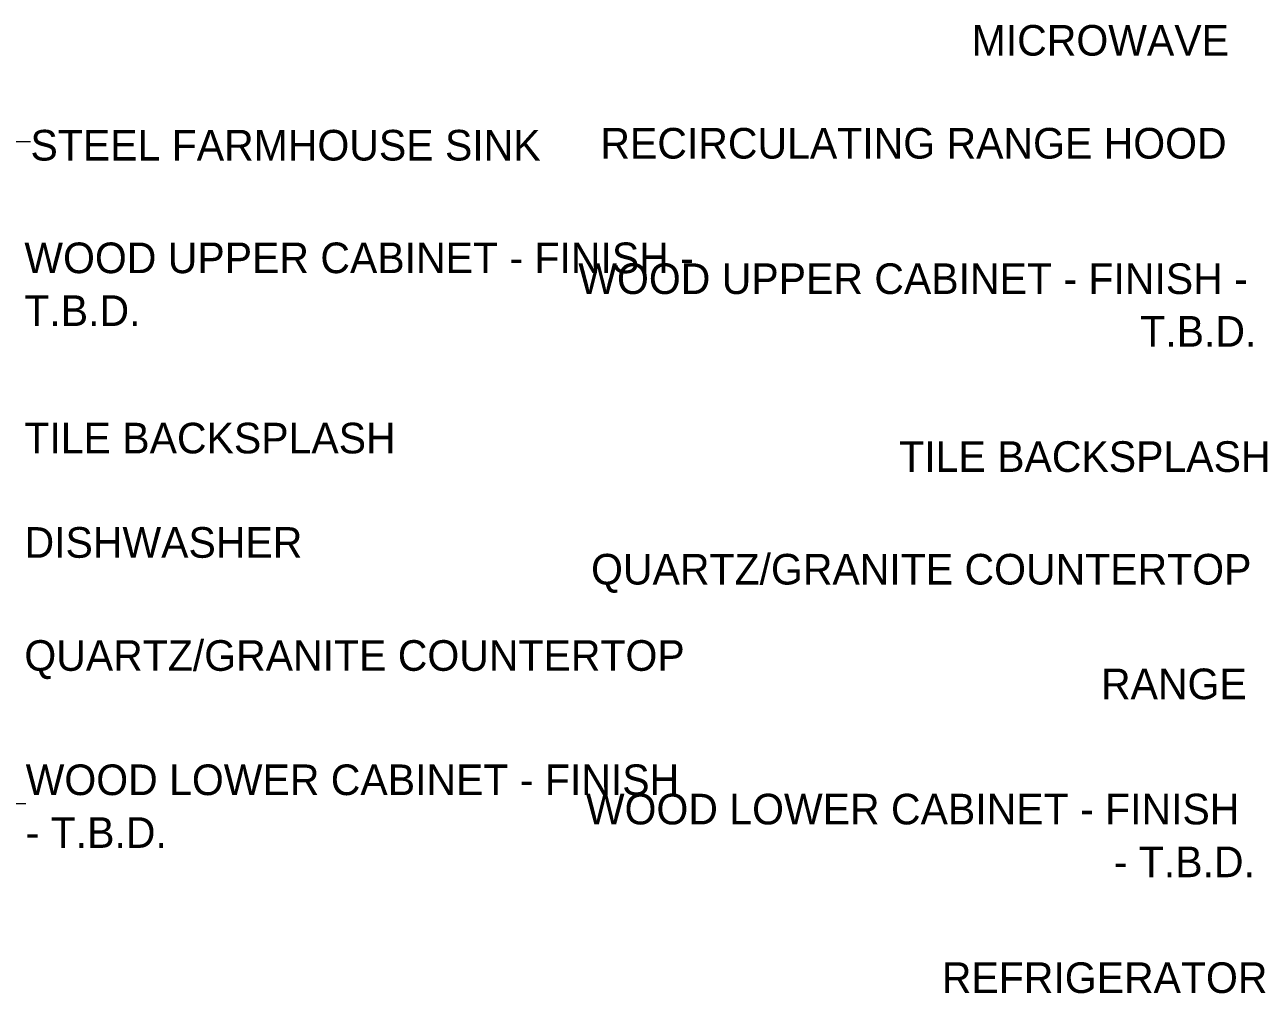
# Model space of a CAD drawing. Header units: inches. Extents: x -3857 to -1458, y -18 to 10849.
# Drawn here: x -2878.9 to -2758.9, y 14.2 to 109.1 of the extents above; entities that cross this region are included whole.
import ezdxf

# ---------------------------------------------------------------- set-up
doc = ezdxf.new("R2010")
doc.units = ezdxf.units.IN
doc.header["$MEASUREMENT"] = 0
doc.layers.add('A-ANNO-NOTE', color=131, linetype='Continuous', lineweight=9)
doc.layers.add('G-ANNO-TEXT', color=231, linetype='Continuous', lineweight=9)
doc.styles.add('Century Gothic', font='ufonts.com_century-gothic.ttf', dxfattribs={"height": 3})

msp = doc.modelspace()

# ---------------------------------------------------------------- linework, layer by layer
at = {"layer": 'A-ANNO-NOTE'}
msp.add_line((-2886.62, 97.67), (-2878.36, 97.67), dxfattribs=at)
at = {"layer": 'G-ANNO-TEXT'}
msp.add_line((-2886.36, 32.83), (-2878.83, 32.83), dxfattribs=at)

# ---------------------------------------------------------------- texts
at = {"layer": 'A-ANNO-NOTE', "insert": (-2878.36, 98.8), "char_height": 3, "width": 57.368, "attachment_point": 1, "style": 'Century Gothic'}
msp.add_mtext('STEEL FARMHOUSE SINK', dxfattribs=at)
at = {"layer": 'G-ANNO-TEXT', "char_height": 3, "attachment_point": 1, "style": 'Century Gothic'}
for s, insert, width in [('MICROWAVE', (-2786.24, 109.07), 33.229), ('RECIRCULATING RANGE HOOD', (-2822.58, 98.99), 77.265), ('WOOD UPPER CABINET - FINISH -', (-2878.96, 87.77), 79.891), ('WOOD UPPER CABINET - FINISH -', (-2824.74, 85.73), 79.891), ('T.B.D.', (-2878.96, 82.6), 13.231), ('T.B.D.', (-2769.74, 80.57), 13.231), ('TILE BACKSPLASH', (-2878.96, 70.12), 41.814), ('TILE BACKSPLASH', (-2793.33, 68.31), 41.814), ('DISHWASHER', (-2878.94, 59.9), 31.916), ('QUARTZ/GRANITE COUNTERTOP', (-2823.49, 57.28), 78.376), ('QUARTZ/GRANITE COUNTERTOP', (-2878.96, 48.83), 78.376), ('RANGE', (-2773.58, 46.05), 17.877), ('WOOD LOWER CABINET - FINISH', (-2878.83, 36.66), 78.982), ('WOOD LOWER CABINET - FINISH', (-2824, 33.79), 78.982), ('- T.B.D.', (-2878.83, 31.49), 16.362), ('- T.B.D.', (-2772.33, 28.62), 16.362), ('REFRIGERATOR', (-2789.16, 17.28), 36.764)]:
    msp.add_mtext(s, dxfattribs=dict(at, insert=insert, width=width))

doc.saveas('drawing.dxf')
